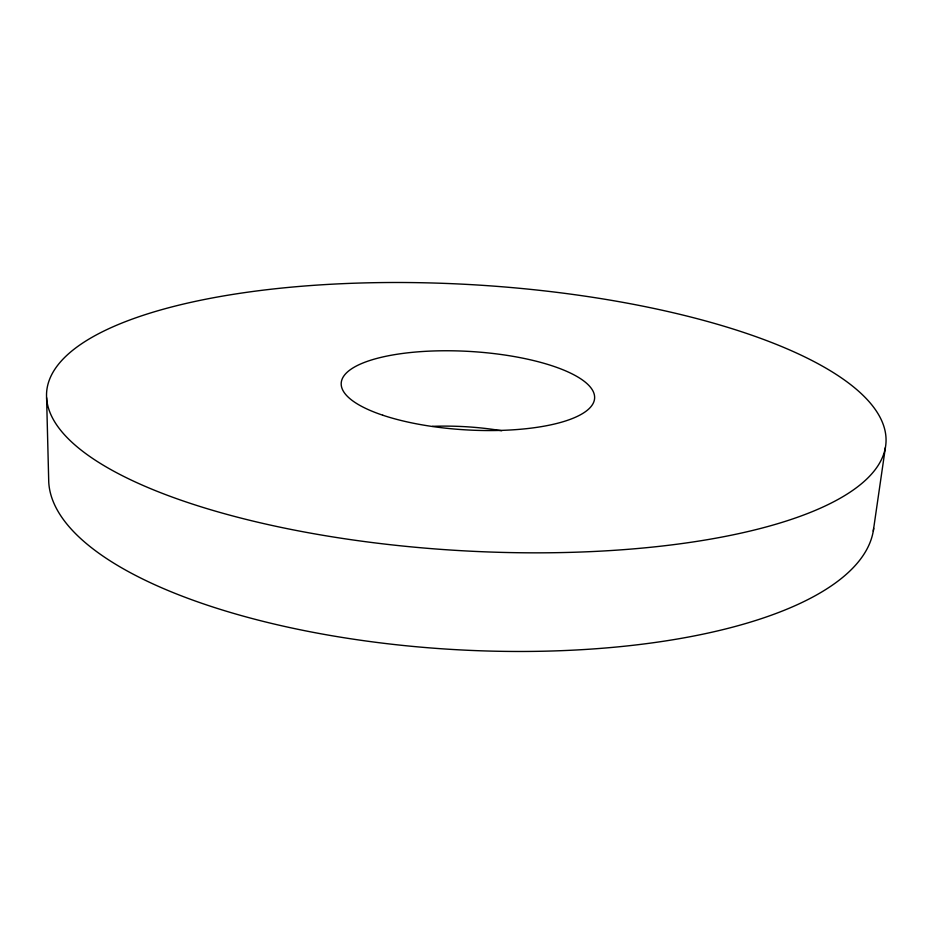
<?xml version="1.0" encoding="UTF-8"?>
<svg xmlns="http://www.w3.org/2000/svg" width="932" height="932" viewBox="0 0 932 932"><rect width="100%" height="100%" fill="white"/><g stroke="black" fill="none" stroke-linecap="round" stroke-linejoin="round"><path stroke-width="1.4" d="M873.272 531.135L885.4 447.535A420.437 133.09 3.4 0 0 277.13 288.559A420.437 133.09 3.4 0 0 236.344 516.899A420.437 133.09 3.4 0 0 885.4 447.535M46.6 397.708L48.744 482.147A413.33 149.213 3.4 0 0 456.47 649.697A413.33 149.213 3.4 0 0 873.692 528.293M432.518 426.343A124.888 44.084 3.4 0 1 501.719 430.747M382.784 415.218A126.938 39.261 3.4 0 0 591.773 405.618A126.938 39.261 3.4 0 0 429.139 351.143A126.938 39.261 3.4 0 0 382.784 415.218"/></g></svg>
